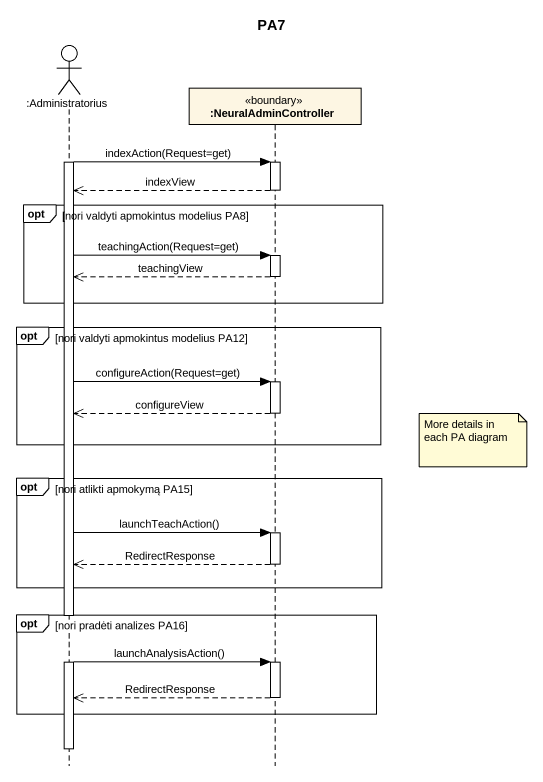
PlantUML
@startuml
title PA7
hide footbox
actor ":Administratorius" as Administratorius
participant ":NeuralAdminController" as NeuralAdminController <<boundary>>

activate Administratorius
Administratorius -> NeuralAdminController : indexAction(Request=get)
activate NeuralAdminController
NeuralAdminController -->> Administratorius : indexView
deactivate NeuralAdminController
opt nori valdyti apmokintus modelius PA8
  Administratorius -> NeuralAdminController : teachingAction(Request=get)
  activate NeuralAdminController
  NeuralAdminController -->> Administratorius : teachingView
  deactivate NeuralAdminController
end
opt nori valdyti apmokintus modelius PA12
  Administratorius -> NeuralAdminController : configureAction(Request=get)
  activate NeuralAdminController
  NeuralAdminController -->> Administratorius : configureView
  deactivate NeuralAdminController
  note right of NeuralAdminController : More details in each PA diagram
end
opt nori atlikti apmokymą PA15
  Administratorius -> NeuralAdminController : launchTeachAction()
  activate NeuralAdminController
  NeuralAdminController -->> Administratorius : RedirectResponse
  deactivate NeuralAdminController
end
opt nori pradėti analizes PA16
  Administratorius -> NeuralAdminController : launchAnalysisAction()
  activate NeuralAdminController
  NeuralAdminController -->> Administratorius : RedirectResponse
  deactivate NeuralAdminController
end
deactivate Administratorius
@enduml
